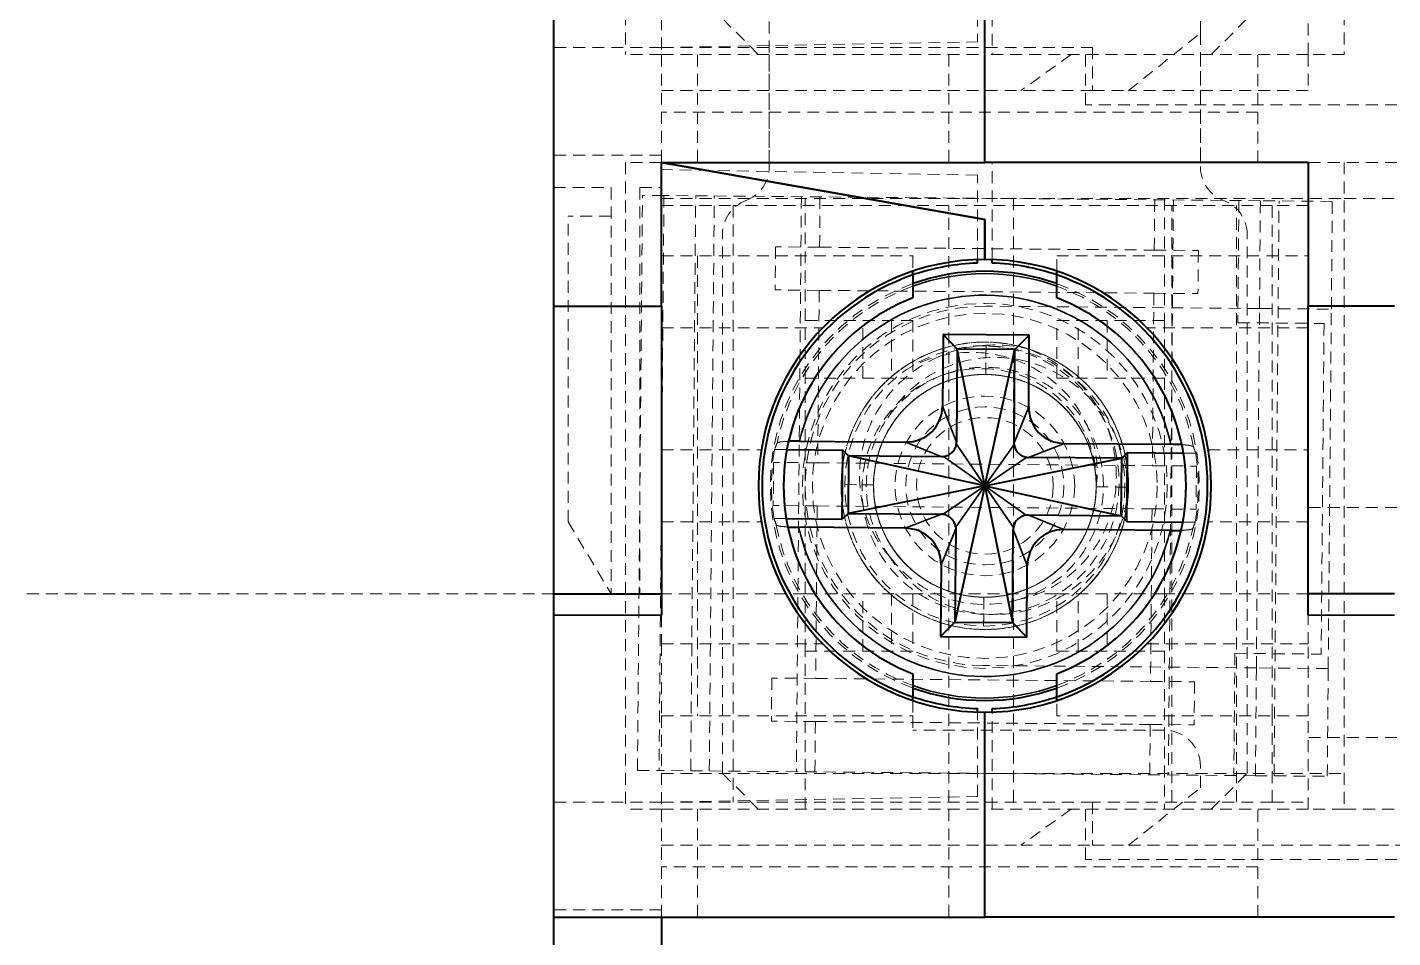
# Model space of a CAD drawing. Header units: inches. Extents: x 6934 to 18973, y 4254 to 7629.
# Drawn here: x 17069.75 to 17088.75, y 4833.67 to 4846.33 of the extents above; entities that cross this region are included whole.
import ezdxf

# ---------------------------------------------------------------- set-up
doc = ezdxf.new("R2010")
doc.units = ezdxf.units.IN
doc.header["$MEASUREMENT"] = 0
doc.linetypes.add('입력 정류부 ASSY$0$DASHED', pattern=[0.2067, 0.1654, -0.0413])
for name, color, linetype, lineweight, true_color in [('입력 정류부 ASSY$0$가려진 것(ISO)', 2, '입력 정류부 ASSY$0$DASHED', 18, 0xffff00), ('입력 정류부 ASSY$0$가려진 좁은 것(ISO)', 2, '입력 정류부 ASSY$0$DASHED', 18, 0xffff00), ('입력 정류부 ASSY$0$가시적인 것(ISO)', 3, 'Continuous', 40, 0x00ff00), ('입력 정류부 ASSY$0$가시적인 좁은 것(ISO)', 3, 'Continuous', 35, 0x00ff00)]:
    doc.layers.add(name, color=color, linetype=linetype, lineweight=lineweight, true_color=true_color)

# ---------------------------------------------------------------- blocks, each defined once
blk = doc.blocks.new('입력 정류부 ASSY')
at = {"layer": '입력 정류부 ASSY$0$가려진 것(ISO)'}
for p, q in [((424.004, 594.74), (424.004, 585.94)), ((434.004, 594.74), (434.004, 585.94)), ((426.004, 584.377), (426.004, 589.24)), ((424.504, 587.24), (424.504, 585.94)), ((428.904, 587.292), (428.904, 586.117)), ((429.104, 587.292), (429.104, 585.94)), ((433.504, 585.94), (433.504, 587.24)), ((432.004, 586.24), (432.004, 586.54)), ((425.354, 586.44), (425.854, 585.94)), ((432.154, 585.94), (432.654, 586.44)), ((431.004, 585.44), (432.004, 586.24)), ((432.004, 586.24), (432.004, 584.377)), ((424.504, 586.04), (423.004, 586.04)), ((424.504, 586.04), (428.904, 586.117)), ((424.504, 586.04), (430.504, 586.04)), ((430.504, 586.04), (430.504, 585.44)), ((424.504, 585.94), (424.004, 585.94)), ((424.504, 585.94), (424.504, 584.44)), ((424.504, 585.94), (424.504, 584.44)), ((424.504, 585.94), (429.004, 585.94)), ((425.004, 585.94), (425.004, 584.44)), ((426.004, 585.94), (426.004, 584.44)), ((426.004, 585.94), (426.004, 584.44)), ((433.504, 585.94), (429.004, 585.94)), ((430.204, 585.94), (429.504, 585.44)), ((430.404, 585.94), (430.404, 585.24)), ((432.004, 585.94), (432.004, 584.44)), ((432.804, 584.44), (432.804, 585.94)), ((433.504, 585.94), (433.504, 585.44)), ((434.004, 585.94), (433.504, 585.94)), ((424.504, 585.44), (429.504, 585.44)), ((430.504, 585.44), (429.504, 585.44)), ((430.504, 585.44), (431.004, 585.44)), ((433.504, 585.44), (431.004, 585.44)), ((435.004, 585.24), (430.404, 585.24)), ((432.804, 585.14), (424.504, 585.14)), ((424.504, 584.54), (423.004, 584.54)), ((424.004, 584.44), (424.004, 575.44)), ((424.504, 584.44), (424.004, 584.44)), ((428.904, 584.263), (424.504, 584.34)), ((428.904, 583.089), (428.904, 584.263)), ((429.104, 583.089), (429.104, 584.44)), ((435.004, 584.44), (433.504, 584.44)), ((434.004, 584.44), (434.004, 575.44)), ((423.004, 584.09), (423.804, 584.09)), ((423.804, 584.09), (423.804, 578.44)), ((424.204, 584.09), (424.204, 578.44)), ((424.204, 584.09), (424.504, 584.09)), ((424.17, 575.982), (424.239, 583.982)), ((424.539, 583.979), (424.239, 583.982)), ((424.539, 583.979), (424.47, 575.98)), ((432.839, 583.907), (424.539, 583.979)), ((426.504, 582.24), (426.504, 583.94)), ((429.404, 583.94), (429.404, 575.44)), ((431.504, 583.94), (431.504, 582.24)), ((432.539, 583.91), (432.524, 582.21)), ((433.839, 583.898), (432.839, 583.907)), ((433.826, 582.398), (433.839, 583.898)), ((434.004, 583.94), (435.004, 583.94)), ((423.204, 579.44), (423.204, 583.69)), ((423.804, 583.69), (423.204, 583.69)), ((424.504, 583.84), (425.504, 583.84)), ((433.004, 583.84), (425.504, 583.84)), ((428.504, 575.54), (428.504, 583.84)), ((431.604, 575.54), (431.604, 583.84)), ((432.504, 575.54), (432.504, 583.84)), ((433.504, 583.84), (433.004, 583.84)), ((425.354, 575.94), (425.354, 583.44)), ((432.654, 575.94), (432.654, 583.44)), ((424.504, 583.14), (428.004, 583.14)), ((426.091, 583.266), (426.086, 582.666)), ((426.704, 583.26), (426.091, 583.266)), ((426.704, 583.26), (431.362, 583.22)), ((428.004, 583.14), (428.004, 582.927)), ((430.004, 583.14), (433.504, 583.14)), ((430.004, 582.927), (430.004, 583.14)), ((431.362, 583.22), (431.975, 583.214)), ((431.975, 583.214), (431.97, 582.614)), ((426.699, 582.66), (426.086, 582.666)), ((426.699, 582.66), (431.357, 582.62)), ((431.357, 582.62), (431.97, 582.614)), ((432.826, 582.407), (429.026, 582.44)), ((432.782, 577.407), (432.826, 582.407)), ((432.826, 582.407), (433.826, 582.398)), ((433.782, 577.398), (433.826, 582.398)), ((426.504, 581.44), (426.504, 582.24)), ((428.004, 582.24), (426.504, 582.24)), ((427.304, 581.44), (427.304, 582.24)), ((428.004, 582.24), (428.004, 581.44)), ((430.004, 581.44), (430.004, 582.24)), ((431.504, 582.24), (430.004, 582.24)), ((430.704, 582.24), (430.704, 581.44)), ((431.504, 582.24), (431.504, 581.44)), ((432.524, 582.21), (433.724, 582.199)), ((433.724, 582.199), (433.684, 577.599)), ((424.504, 582.14), (426.75, 582.14)), ((433.504, 582.14), (431.259, 582.14)), ((426.504, 578.44), (426.504, 581.44)), ((426.504, 581.44), (428.004, 581.44)), ((430.004, 581.44), (431.504, 581.44)), ((431.504, 581.44), (431.504, 578.44)), ((424.504, 580.44), (425.894, 580.44)), ((426.065, 580.266), (426.06, 579.666)), ((426.678, 580.261), (426.065, 580.266)), ((426.079, 580.446), (426.25, 580.444)), ((431.767, 580.396), (431.938, 580.395)), ((432.114, 580.44), (433.504, 580.44)), ((426.678, 580.261), (431.336, 580.22)), ((431.336, 580.22), (431.949, 580.215)), ((431.949, 580.215), (431.944, 579.615)), ((426.672, 579.661), (426.06, 579.666)), ((426.672, 579.661), (431.331, 579.62)), ((431.331, 579.62), (431.944, 579.615)), ((435.004, 579.64), (433.504, 579.64)), ((423.204, 579.44), (423.804, 578.44)), ((424.504, 579.44), (425.894, 579.44)), ((426.071, 579.486), (426.242, 579.484)), ((431.759, 579.436), (431.93, 579.435)), ((433.504, 579.44), (432.114, 579.44)), ((423.004, 578.44), (110.204, 578.44)), ((426.504, 578.44), (424.504, 578.44)), ((426.504, 577.64), (426.504, 578.44)), ((428.004, 578.44), (426.504, 578.44)), ((427.304, 577.64), (427.304, 578.44)), ((430.004, 578.44), (428.004, 578.44)), ((428.004, 578.44), (428.004, 577.64)), ((430.004, 577.64), (430.004, 578.44)), ((431.504, 578.44), (430.004, 578.44)), ((430.704, 578.44), (430.704, 577.64)), ((433.504, 578.44), (431.504, 578.44)), ((431.504, 578.44), (431.504, 577.64)), ((424.504, 578.14), (424.504, 577.74)), ((433.504, 577.74), (433.504, 578.14)), ((424.504, 577.74), (424.504, 576.74)), ((424.504, 577.74), (426.75, 577.74)), ((426.504, 575.44), (426.504, 577.64)), ((426.504, 577.64), (428.004, 577.64)), ((430.004, 577.64), (431.504, 577.64)), ((431.259, 577.74), (433.504, 577.74)), ((431.504, 577.64), (431.504, 575.44)), ((432.484, 577.61), (432.469, 575.91)), ((432.484, 577.61), (433.684, 577.599)), ((433.504, 576.74), (433.504, 577.74)), ((432.782, 577.407), (428.982, 577.44)), ((426.039, 577.266), (426.034, 576.666)), ((426.651, 577.261), (426.039, 577.266)), ((426.651, 577.261), (431.31, 577.22)), ((433.782, 577.398), (432.782, 577.407)), ((433.769, 575.899), (433.782, 577.398)), ((431.31, 577.22), (431.923, 577.215)), ((431.923, 577.215), (431.917, 576.615)), ((428.004, 576.953), (428.004, 576.74)), ((430.004, 576.74), (430.004, 576.953)), ((424.504, 576.74), (424.504, 575.44)), ((424.504, 576.74), (428.004, 576.74)), ((426.646, 576.661), (426.034, 576.666)), ((426.646, 576.661), (431.305, 576.62)), ((428.004, 576.74), (428.004, 576.54)), ((428.904, 575.617), (428.904, 576.792)), ((429.104, 575.44), (429.104, 576.792)), ((433.504, 576.74), (430.004, 576.74)), ((433.504, 575.44), (433.504, 576.74)), ((431.504, 576.54), (428.004, 576.54)), ((431.305, 576.62), (431.917, 576.615)), ((435.004, 576.44), (433.504, 576.44)), ((424.17, 575.982), (424.47, 575.98)), ((432.769, 575.907), (424.47, 575.98)), ((425.354, 575.94), (425.854, 575.44)), ((432.004, 575.74), (432.004, 576.04)), ((432.154, 575.44), (432.654, 575.94)), ((432.769, 575.907), (433.769, 575.899)), ((431.004, 574.94), (432.004, 575.74)), ((424.504, 575.54), (423.004, 575.54)), ((424.504, 575.54), (428.904, 575.617)), ((424.504, 575.54), (430.504, 575.54)), ((433.004, 575.54), (430.504, 575.54)), ((430.504, 575.54), (430.504, 574.94)), ((433.004, 575.54), (433.504, 575.54)), ((424.504, 575.44), (424.004, 575.44)), ((424.504, 573.94), (424.504, 575.44)), ((424.504, 575.44), (424.504, 573.94)), ((424.504, 575.44), (429.004, 575.44)), ((425.004, 575.44), (425.004, 573.94)), ((433.504, 575.44), (429.004, 575.44)), ((430.204, 575.44), (429.504, 574.94)), ((430.404, 575.44), (430.404, 574.74)), ((432.804, 573.94), (432.804, 575.44)), ((434.004, 575.44), (433.504, 575.44)), ((434.004, 575.44), (435.004, 575.44)), ((424.504, 574.94), (429.504, 574.94)), ((430.504, 574.94), (431.004, 574.94)), ((432.804, 574.64), (424.504, 574.64)), ((435.004, 574.74), (430.404, 574.74)), ((424.504, 574.04), (423.004, 574.04))]:
    blk.add_line(p, q, dxfattribs=at)
for radius in [2.539, 2.4, 1.95, 1.25, 1.1, 0.95]:
    blk.add_circle((429.004, 579.94), radius, dxfattribs=at)
for centre, radius, start, end in [((425.504, 584.377), 0.5, 290.4873, 0), ((432.504, 584.377), 0.5, 180, 249.5127), ((425.854, 583.44), 0.5, 110.4873, 180), ((432.154, 583.44), 0.5, 0, 69.5127), ((429.004, 579.94), 2.986, 109.5668, 250.4332), ((429.004, 579.94), 2.986, 289.5668, 70.4332), ((429.004, 579.94), 2.5, 89.5, 269.5), ((429.004, 579.94), 1.55, 359.5859, 359.5), ((429.004, 579.94), 2.969, 170.1948, 188.8052), ((429.004, 579.94), 2.969, 350.1948, 8.8052), ((429.004, 579.94), 1.65, 216.986, 286.0238), ((431.504, 576.04), 0.5, 0, 90)]:
    blk.add_arc(centre, radius, start, end, dxfattribs=at)
for centre, major_axis, start_param, end_param in [((694.544, 577.22), (-268.627, 2.321), 6.245907, 6.249295), ((163.458, 581.855), (268.626, -2.367), 0.03389, 0.037279), ((694.551, 578.025), (-268.626, 2.367), 0.03389, 0.037279), ((163.465, 582.66), (268.627, -2.321), 6.245907, 6.249295)]:
    blk.add_ellipse(centre, major_axis=major_axis, ratio=0.099501, start_param=start_param, end_param=end_param, dxfattribs=at)
for points, knots in [([(431.003, 579.922), (431.005, 580.12), (430.977, 580.318), (430.866, 580.696), (430.783, 580.877), (430.601, 581.151), (430.518, 581.253), (430.257, 581.515), (430.045, 581.669), (429.647, 581.84), (429.498, 581.884), (429.22, 581.932), (429.093, 581.942), (428.706, 581.933), (428.447, 581.877), (428.066, 581.713), (427.931, 581.635), (427.702, 581.464), (427.606, 581.375), (427.348, 581.087), (427.214, 580.865), (427.061, 580.447), (426.994, 580.192), (427.016, 579.619), (427.073, 579.358), (427.249, 578.972), (427.325, 578.844), (427.493, 578.624), (427.58, 578.531), (427.872, 578.272), (428.103, 578.138), (428.468, 578.01), (428.59, 577.98), (429.017, 577.917), (429.273, 577.951), (429.71, 578.051), (429.94, 578.159), (430.399, 578.471), (430.565, 578.676), (430.801, 579.034), (430.908, 579.272), (430.989, 579.668), (431.003, 579.795), (431.005, 580.049), (430.994, 580.176), (430.923, 580.557), (430.825, 580.804), (430.547, 581.238), (430.371, 581.422), (430.058, 581.644), (429.946, 581.708), (429.639, 581.847), (429.437, 581.903), (428.971, 581.957), (428.711, 581.936), (428.23, 581.798), (427.992, 581.686), (427.67, 581.435), (427.577, 581.346), (427.403, 581.146), (427.325, 581.035), (427.133, 580.688), (427.051, 580.436), (426.988, 579.924), (427.006, 579.67), (427.107, 579.298), (427.152, 579.178), (427.302, 578.871), (427.425, 578.696), (427.664, 578.451), (427.764, 578.365), (428.077, 578.152), (428.307, 578.051), (428.818, 577.931), (429.084, 577.927), (429.46, 577.989), (429.59, 578.024), (429.957, 578.164), (430.18, 578.304), (430.56, 578.657), (430.711, 578.867), (430.877, 579.233), (430.922, 579.368), (430.983, 579.643), (430.999, 579.783), (431.001, 579.923)], [0.000007, 0.000007, 0.000007, 0.000007, 0.059582, 0.059582, 0.118821, 0.118821, 0.158155, 0.158155, 0.229336, 0.229336, 0.268735, 0.268735, 0.301028, 0.301028, 0.366976, 0.366976, 0.406311, 0.406311, 0.439283, 0.439283, 0.504207, 0.504207, 0.552518, 0.552518, 0.589706, 0.589706, 0.609756, 0.609756, 0.626991, 0.626991, 0.662667, 0.662667, 0.679781, 0.679781, 0.721417, 0.721417, 0.783482, 0.783482, 0.869921, 0.869921, 0.97609, 0.97609, 1.024938, 1.024938, 1.073527, 1.073527, 1.173463, 1.173463, 1.271705, 1.271705, 1.321067, 1.321067, 1.401021, 1.401021, 1.502193, 1.502193, 1.59454, 1.59454, 1.637187, 1.637187, 1.682247, 1.682247, 1.768915, 1.768915, 1.854267, 1.854267, 1.897098, 1.897098, 1.967955, 1.967955, 2.011749, 2.011749, 2.094026, 2.094026, 2.186933, 2.186933, 2.23734, 2.23734, 2.334908, 2.334908, 2.433523, 2.433523, 2.487015, 2.487015, 2.540015, 2.540015, 2.540015, 2.540015]), ([(431.003, 579.923), (431.004, 580.074), (430.988, 580.226), (430.924, 580.514), (430.877, 580.652), (430.763, 580.901), (430.697, 581.013), (430.544, 581.223), (430.458, 581.319), (430.164, 581.589), (429.929, 581.731), (429.553, 581.867), (429.426, 581.899), (429.002, 581.963), (428.756, 581.932), (428.33, 581.839), (428.087, 581.734), (427.754, 581.507), (427.643, 581.413), (427.354, 581.104), (427.219, 580.872), (427.091, 580.529), (427.06, 580.415), (427.007, 580.125), (426.997, 579.945), (427.037, 579.473), (427.124, 579.229), (427.322, 578.842), (427.453, 578.663), (427.708, 578.413), (427.816, 578.326), (428.088, 578.153), (428.256, 578.077), (428.685, 577.95), (428.952, 577.926), (429.376, 577.969), (429.537, 578.006), (429.95, 578.156), (430.154, 578.293), (430.45, 578.548), (430.574, 578.691), (430.768, 578.987), (430.843, 579.137), (430.995, 579.578), (431.011, 579.84), (430.99, 580.204), (430.964, 580.357), (430.886, 580.626), (430.839, 580.744), (430.738, 580.942), (430.688, 581.024), (430.577, 581.179), (430.516, 581.253), (430.361, 581.414), (430.264, 581.497), (429.943, 581.723), (429.696, 581.834), (429.344, 581.913), (429.249, 581.927), (429.032, 581.944), (428.91, 581.941), (428.663, 581.914), (428.538, 581.888), (428.262, 581.802), (428.113, 581.735), (427.792, 581.544), (427.588, 581.384), (427.25, 580.935), (427.133, 580.689), (427.027, 580.273), (427.007, 580.111), (427.004, 579.797), (427.02, 579.644), (427.088, 579.349), (427.138, 579.208), (427.319, 578.837), (427.48, 578.622), (427.771, 578.362), (427.873, 578.287), (428.094, 578.154), (428.214, 578.099), (428.458, 578.013), (428.581, 577.983), (428.863, 577.941), (429.022, 577.936), (429.392, 577.968), (429.647, 578.023), (430.079, 578.244), (430.234, 578.354), (430.574, 578.674), (430.725, 578.894), (430.936, 579.359), (430.994, 579.612), (431.009, 580.133), (430.966, 580.396), (430.793, 580.865), (430.662, 581.096), (430.356, 581.422), (430.233, 581.524), (429.956, 581.706), (429.8, 581.781), (429.637, 581.836)], [-3.390178, -3.390178, -3.390178, -3.390178, -3.371636, -3.371636, -3.353997, -3.353997, -3.338157, -3.338157, -3.322382, -3.322382, -3.289638, -3.289638, -3.273696, -3.273696, -3.237281, -3.237281, -3.184004, -3.184004, -3.154198, -3.154198, -3.097138, -3.097138, -3.070006, -3.070006, -3.029066, -3.029066, -2.960825, -2.960825, -2.892156, -2.892156, -2.848915, -2.848915, -2.790998, -2.790998, -2.707711, -2.707711, -2.655539, -2.655539, -2.56855, -2.56855, -2.487686, -2.487686, -2.416001, -2.416001, -2.286286, -2.286286, -2.191721, -2.191721, -2.113793, -2.113793, -2.054865, -2.054865, -1.996119, -1.996119, -1.91739, -1.91739, -1.753633, -1.753633, -1.694344, -1.694344, -1.618881, -1.618881, -1.539938, -1.539938, -1.439192, -1.439192, -1.307156, -1.307156, -1.188354, -1.188354, -1.11572, -1.11572, -1.047455, -1.047455, -0.980954, -0.980954, -0.86399, -0.86399, -0.807694, -0.807694, -0.748738, -0.748738, -0.691828, -0.691828, -0.621275, -0.621275, -0.525499, -0.525499, -0.46514, -0.46514, -0.375145, -0.375145, -0.280571, -0.280571, -0.186369, -0.186369, -0.099543, -0.099543, -0.051517, -0.051517, 0, 0, 0, 0]), ([(427.684, 578.95), (427.602, 579.042), (427.498, 579.178), (427.341, 579.526), (427.294, 579.695), (427.237, 580.157), (427.281, 580.393), (427.368, 580.704), (427.453, 580.935), (427.789, 581.366), (427.975, 581.527), (428.419, 581.782), (428.658, 581.852), (429.131, 581.917), (429.388, 581.902), (429.638, 581.837)], [0.0003867, 0.0003867, 0.0003867, 0.0003867, 0.036933, 0.036933, 0.0670381, 0.0670381, 0.1181535, 0.1181535, 0.1677528, 0.1677528, 0.2070199, 0.2070199, 0.2508461, 0.2508461, 0.3025255, 0.3025255, 0.3025255, 0.3025255]), ([(430.554, 579.929), (430.56, 580.063), (430.548, 580.196), (430.49, 580.458), (430.444, 580.585), (430.288, 580.888), (430.159, 581.051), (429.922, 581.253), (429.837, 581.313), (429.561, 581.468), (429.358, 581.534), (428.937, 581.584), (428.724, 581.568), (428.314, 581.456), (428.121, 581.359), (427.778, 581.096), (427.633, 580.93), (427.412, 580.549), (427.339, 580.337), (427.28, 579.895), (427.294, 579.671), (427.379, 579.347), (427.418, 579.241), (427.561, 578.947), (427.695, 578.759), (427.963, 578.521), (428.056, 578.454), (428.255, 578.337), (428.36, 578.288), (428.686, 578.175), (428.915, 578.142), (429.26, 578.159), (429.375, 578.176), (429.602, 578.233), (429.712, 578.272), (430.034, 578.423), (430.228, 578.565), (430.553, 578.921), (430.679, 579.131), (430.843, 579.583), (430.88, 579.823), (430.862, 580.305), (430.805, 580.543), (430.654, 580.877), (430.592, 580.985), (430.377, 581.286), (430.196, 581.456), (429.845, 581.679), (429.69, 581.751), (429.362, 581.852), (429.192, 581.88), (429.021, 581.886)], [-1.467475, -1.467475, -1.467475, -1.467475, -1.421358, -1.421358, -1.374964, -1.374964, -1.303542, -1.303542, -1.267757, -1.267757, -1.194711, -1.194711, -1.122411, -1.122411, -1.049221, -1.049221, -0.974178, -0.974178, -0.897563, -0.897563, -0.821369, -0.821369, -0.782976, -0.782976, -0.709701, -0.709701, -0.675322, -0.675322, -0.64062, -0.64062, -0.571763, -0.571763, -0.536741, -0.536741, -0.501709, -0.501709, -0.430115, -0.430115, -0.35782, -0.35782, -0.286329, -0.286329, -0.213765, -0.213765, -0.176539, -0.176539, -0.102866, -0.102866, -0.051425, -0.051425, -0.000047, -0.000047, -0.000047, -0.000047]), ([(430.554, 579.927), (430.584, 580.154), (430.562, 580.393), (430.489, 580.617), (430.417, 580.842), (430.295, 581.053), (430.127, 581.234), (429.958, 581.415), (429.743, 581.565), (429.506, 581.663), (429.27, 581.76), (429.014, 581.805), (428.754, 581.796), (428.495, 581.787), (428.233, 581.723), (427.993, 581.608)], [0, 0, 0, 0, 0.2, 0.2, 0.2, 0.4, 0.4, 0.4, 0.6, 0.6, 0.6, 0.8, 0.8, 0.8, 1, 1, 1, 1]), ([(429.021, 581.886), (428.997, 581.887), (428.973, 581.887), (428.924, 581.887), (428.9, 581.887), (428.876, 581.886)], [-0.01457087, -0.01457087, -0.01457087, -0.01457087, -0.00729764, -0.00729764, -0.00001596, -0.00001596, -0.00001596, -0.00001596]), ([(429.637, 581.835), (429.841, 581.749), (430.032, 581.63), (430.339, 581.359), (430.485, 581.196), (430.722, 580.763), (430.797, 580.519), (430.847, 580.045), (430.831, 579.815), (430.707, 579.353), (430.597, 579.159), (430.355, 578.839), (430.198, 578.693), (429.839, 578.464), (429.653, 578.392), (429.46, 578.355)], [0.0000368, 0.0000368, 0.0000368, 0.0000368, 0.066496, 0.066496, 0.1229128, 0.1229128, 0.1807284, 0.1807284, 0.2333007, 0.2333007, 0.29152, 0.29152, 0.3555191, 0.3555191, 0.4215744, 0.4215744, 0.4215744, 0.4215744]), ([(431.003, 579.922), (430.987, 580.16), (430.93, 580.396), (430.758, 580.782), (430.64, 580.987), (430.264, 581.358), (430.054, 581.497), (429.604, 581.683), (429.38, 581.727), (428.925, 581.727), (428.699, 581.684), (428.314, 581.532), (428.149, 581.434), (427.866, 581.19), (427.747, 581.045), (427.655, 580.886)], [0.0000003, 0.0000003, 0.0000003, 0.0000003, 0.0716294, 0.0716294, 0.1268768, 0.1268768, 0.1753995, 0.1753995, 0.2224904, 0.2224904, 0.2683989, 0.2683989, 0.3069655, 0.3069655, 0.3443353, 0.3443353, 0.3443353, 0.3443353]), ([(429.46, 578.354), (429.643, 578.407), (429.815, 578.491), (430.142, 578.727), (430.288, 578.883), (430.458, 579.153), (430.506, 579.249), (430.583, 579.449), (430.611, 579.552), (430.666, 579.866), (430.662, 580.08), (430.595, 580.392), (430.562, 580.493), (430.444, 580.77), (430.336, 580.934), (430.128, 581.153), (430.048, 581.223), (429.875, 581.346), (429.783, 581.399), (429.493, 581.531), (429.283, 581.581), (428.963, 581.593), (428.856, 581.587), (428.542, 581.538), (428.341, 581.466), (428.067, 581.302), (427.98, 581.238), (427.821, 581.095), (427.749, 581.017), (427.559, 580.763), (427.465, 580.572), (427.383, 580.265), (427.366, 580.16), (427.345, 579.864), (427.365, 579.673), (427.445, 579.393), (427.481, 579.299), (427.57, 579.118), (427.623, 579.032), (427.684, 578.95)], [-0.8404494, -0.8404494, -0.8404494, -0.8404494, -0.783137, -0.783137, -0.7194337, -0.7194337, -0.687226, -0.687226, -0.6552146, -0.6552146, -0.5913606, -0.5913606, -0.5594308, -0.5594308, -0.5008563, -0.5008563, -0.4689192, -0.4689192, -0.4371665, -0.4371665, -0.3730272, -0.3730272, -0.3409886, -0.3409886, -0.2773983, -0.2773983, -0.2451589, -0.2451589, -0.21318, -0.21318, -0.1498121, -0.1498121, -0.1178841, -0.1178841, -0.0605763, -0.0605763, -0.0304348, -0.0304348, -0.0000152, -0.0000152, -0.0000152, -0.0000152]), ([(427.455, 579.954), (427.454, 579.831), (427.467, 579.709), (427.522, 579.47), (427.565, 579.354), (427.709, 579.069), (427.831, 578.909), (428.162, 578.616), (428.352, 578.525), (428.692, 578.411), (428.887, 578.381), (429.295, 578.405), (429.496, 578.458), (429.864, 578.635), (430.026, 578.757), (430.294, 579.06), (430.398, 579.235), (430.546, 579.649), (430.561, 579.858), (430.54, 580.222), (430.493, 580.415), (430.325, 580.777), (430.2, 580.945), (429.943, 581.181), (429.777, 581.308), (429.349, 581.464), (429.146, 581.496), (428.736, 581.481), (428.538, 581.432), (428.174, 581.263), (428.012, 581.147), (427.718, 580.836), (427.617, 580.651), (427.496, 580.33), (427.448, 580.133), (427.461, 579.697), (427.507, 579.495), (427.672, 579.122), (427.791, 578.955), (428.084, 578.679), (428.254, 578.57), (428.664, 578.408), (428.875, 578.388), (429.176, 578.395), (429.383, 578.416), (429.802, 578.596), (429.973, 578.715), (430.229, 578.977), (430.354, 579.141), (430.517, 579.553), (430.555, 579.753), (430.553, 580.19), (430.497, 580.389), (430.355, 580.724), (430.246, 580.888), (429.974, 581.165), (429.811, 581.277), (429.479, 581.425), (429.281, 581.484), (428.844, 581.494), (428.643, 581.46), (428.228, 581.304), (428.062, 581.182), (427.796, 580.93), (427.674, 580.761), (427.487, 580.346), (427.462, 580.139), (427.45, 579.838), (427.466, 579.627), (427.621, 579.214), (427.727, 579.042), (427.998, 578.744), (428.163, 578.623), (428.533, 578.451), (428.734, 578.401), (429.169, 578.381), (429.368, 578.425), (429.691, 578.54), (429.877, 578.638), (430.193, 578.927), (430.312, 579.087), (430.488, 579.448), (430.54, 579.645), (430.562, 580.054), (430.534, 580.258), (430.386, 580.689), (430.262, 580.857), (430.03, 581.119), (429.864, 581.246), (429.505, 581.42), (429.313, 581.471), (428.95, 581.498), (428.74, 581.487), (428.323, 581.346), (428.146, 581.245), (427.839, 580.983), (427.714, 580.822), (427.53, 580.458), (427.474, 580.258), (427.443, 579.85), (427.47, 579.654), (427.578, 579.313), (427.666, 579.121), (427.953, 578.785), (428.11, 578.66), (428.393, 578.511), (428.508, 578.467), (428.746, 578.407), (428.868, 578.392), (428.991, 578.391)], [-3.717517, -3.717517, -3.717517, -3.717517, -3.680772, -3.680772, -3.64382, -3.64382, -3.584071, -3.584071, -3.510274, -3.510274, -3.424602, -3.424602, -3.339469, -3.339469, -3.254383, -3.254383, -3.171464, -3.171464, -3.071407, -3.071407, -2.957276, -2.957276, -2.837439, -2.837439, -2.752811, -2.752811, -2.685791, -2.685791, -2.616296, -2.616296, -2.55021, -2.55021, -2.471873, -2.471873, -2.398677, -2.398677, -2.334837, -2.334837, -2.270062, -2.270062, -2.207556, -2.207556, -2.130577, -2.130577, -2.067952, -2.067952, -2.017179, -2.017179, -1.976716, -1.976716, -1.94348, -1.94348, -1.903983, -1.903983, -1.858795, -1.858795, -1.813606, -1.813606, -1.77411, -1.77411, -1.740874, -1.740874, -1.70041, -1.70041, -1.649637, -1.649637, -1.587013, -1.587013, -1.510033, -1.510033, -1.447528, -1.447528, -1.382752, -1.382752, -1.318913, -1.318913, -1.245717, -1.245717, -1.16738, -1.16738, -1.101293, -1.101293, -1.031799, -1.031799, -0.964779, -0.964779, -0.880151, -0.880151, -0.760313, -0.760313, -0.646183, -0.646183, -0.546126, -0.546126, -0.463207, -0.463207, -0.37812, -0.37812, -0.292988, -0.292988, -0.207315, -0.207315, -0.133518, -0.133518, -0.073769, -0.073769, -0.036817, -0.036817, -0.000073, -0.000073, -0.000073, -0.000073]), ([(429.018, 581.489), (428.895, 581.491), (428.773, 581.478), (428.534, 581.422), (428.418, 581.38), (428.133, 581.236), (427.973, 581.113), (427.68, 580.783), (427.589, 580.592), (427.475, 580.253), (427.445, 580.058), (427.469, 579.649), (427.522, 579.448), (427.699, 579.081), (427.821, 578.918), (428.124, 578.65), (428.299, 578.547), (428.713, 578.399), (428.922, 578.384), (429.286, 578.405), (429.479, 578.452), (429.841, 578.62), (430.009, 578.744), (430.246, 579.002), (430.372, 579.168), (430.528, 579.596), (430.56, 579.799), (430.545, 580.209), (430.496, 580.406), (430.327, 580.77), (430.211, 580.933), (429.9, 581.227), (429.715, 581.328), (429.394, 581.449), (429.197, 581.496), (428.761, 581.484), (428.56, 581.438), (428.186, 581.272), (428.019, 581.154), (427.743, 580.861), (427.634, 580.691), (427.472, 580.28), (427.452, 580.07), (427.459, 579.769), (427.48, 579.561), (427.66, 579.143), (427.779, 578.972), (428.041, 578.716), (428.205, 578.59), (428.617, 578.427), (428.817, 578.389), (429.254, 578.392), (429.453, 578.448), (429.788, 578.59), (429.952, 578.699), (430.229, 578.971), (430.341, 579.133), (430.489, 579.465), (430.548, 579.664), (430.558, 580.101), (430.524, 580.301), (430.368, 580.716), (430.246, 580.882), (429.994, 581.149), (429.825, 581.27), (429.41, 581.458), (429.203, 581.483), (428.902, 581.495), (428.691, 581.478), (428.278, 581.323), (428.106, 581.218), (427.808, 580.947), (427.687, 580.782), (427.515, 580.411), (427.465, 580.21), (427.445, 579.775), (427.489, 579.577), (427.604, 579.254), (427.703, 579.067), (427.991, 578.751), (428.151, 578.633), (428.512, 578.457), (428.709, 578.404), (429.119, 578.382), (429.322, 578.411), (429.753, 578.559), (429.921, 578.683), (430.183, 578.914), (430.31, 579.08), (430.484, 579.44), (430.535, 579.632), (430.562, 579.995), (430.551, 580.204), (430.41, 580.621), (430.309, 580.798), (430.047, 581.105), (429.886, 581.231), (429.522, 581.414), (429.322, 581.471), (428.914, 581.501), (428.718, 581.475), (428.377, 581.366), (428.185, 581.279), (427.849, 580.992), (427.724, 580.834), (427.575, 580.551), (427.531, 580.436), (427.471, 580.198), (427.456, 580.076), (427.455, 579.954)], [0.000047, 0.000047, 0.000047, 0.000047, 0.036804, 0.036804, 0.073743, 0.073743, 0.13349, 0.13349, 0.207286, 0.207286, 0.292956, 0.292956, 0.378087, 0.378087, 0.463171, 0.463171, 0.546088, 0.546088, 0.646143, 0.646143, 0.760271, 0.760271, 0.880105, 0.880105, 0.964732, 0.964732, 1.03175, 1.03175, 1.101243, 1.101243, 1.167328, 1.167328, 1.245663, 1.245663, 1.318857, 1.318857, 1.382695, 1.382695, 1.447469, 1.447469, 1.509973, 1.509973, 1.586951, 1.586951, 1.649574, 1.649574, 1.700346, 1.700346, 1.740808, 1.740808, 1.774044, 1.774044, 1.813539, 1.813539, 1.858727, 1.858727, 1.903914, 1.903914, 1.94341, 1.94341, 1.976645, 1.976645, 2.017108, 2.017108, 2.067879, 2.067879, 2.130502, 2.130502, 2.20748, 2.20748, 2.269984, 2.269984, 2.334758, 2.334758, 2.398596, 2.398596, 2.471791, 2.471791, 2.550126, 2.550126, 2.61621, 2.61621, 2.685703, 2.685703, 2.752722, 2.752722, 2.837348, 2.837348, 2.957183, 2.957183, 3.07131, 3.07131, 3.171365, 3.171365, 3.254282, 3.254282, 3.339367, 3.339367, 3.424497, 3.424497, 3.510168, 3.510168, 3.583963, 3.583963, 3.64371, 3.64371, 3.680662, 3.680662, 3.717405, 3.717405, 3.717405, 3.717405]), ([(428.991, 578.391), (429.113, 578.39), (429.236, 578.403), (429.475, 578.458), (429.59, 578.501), (429.876, 578.645), (430.036, 578.767), (430.328, 579.098), (430.419, 579.288), (430.534, 579.628), (430.564, 579.823), (430.54, 580.231), (430.487, 580.432), (430.31, 580.8), (430.188, 580.962), (429.885, 581.23), (429.71, 581.334), (429.295, 581.482), (429.086, 581.497), (428.722, 581.476), (428.53, 581.429), (428.167, 581.261), (427.999, 581.136), (427.763, 580.879), (427.636, 580.713), (427.481, 580.285), (427.449, 580.082), (427.463, 579.672), (427.512, 579.474), (427.682, 579.11), (427.798, 578.948), (428.109, 578.654), (428.294, 578.552), (428.615, 578.432), (428.812, 578.384), (429.247, 578.397), (429.449, 578.443), (429.823, 578.608), (429.99, 578.727), (430.266, 579.02), (430.374, 579.19), (430.536, 579.6), (430.557, 579.811), (430.55, 580.112), (430.529, 580.319), (430.349, 580.738), (430.23, 580.909), (429.968, 581.165), (429.804, 581.29), (429.392, 581.453), (429.192, 581.491), (428.755, 581.489), (428.555, 581.433), (428.221, 581.291), (428.056, 581.182), (427.78, 580.91), (427.668, 580.747), (427.52, 580.415), (427.46, 580.217), (427.45, 579.78), (427.485, 579.579), (427.64, 579.164), (427.763, 578.998), (428.014, 578.732), (428.183, 578.61), (428.599, 578.423), (428.806, 578.398), (429.107, 578.386), (429.317, 578.402), (429.731, 578.557), (429.903, 578.663), (430.201, 578.934), (430.322, 579.099), (430.494, 579.469), (430.543, 579.67), (430.563, 580.105), (430.519, 580.304), (430.404, 580.627), (430.306, 580.813), (430.018, 581.129), (429.857, 581.248), (429.496, 581.424), (429.3, 581.476), (428.89, 581.498), (428.687, 581.47), (428.256, 581.321), (428.087, 581.198), (427.826, 580.966), (427.699, 580.8), (427.524, 580.44), (427.474, 580.249), (427.447, 579.886), (427.458, 579.676), (427.599, 579.259), (427.699, 579.082), (427.962, 578.775), (428.122, 578.65), (428.486, 578.466), (428.687, 578.41), (429.094, 578.379), (429.29, 578.406), (429.631, 578.514), (429.824, 578.602), (430.159, 578.889), (430.284, 579.046), (430.433, 579.329), (430.478, 579.444), (430.537, 579.682), (430.553, 579.804), (430.554, 579.927)], [-3.71751, -3.71751, -3.71751, -3.71751, -3.680765, -3.680765, -3.643813, -3.643813, -3.584064, -3.584064, -3.510267, -3.510267, -3.424595, -3.424595, -3.339463, -3.339463, -3.254377, -3.254377, -3.171458, -3.171458, -3.071401, -3.071401, -2.95727, -2.95727, -2.837433, -2.837433, -2.752805, -2.752805, -2.685785, -2.685785, -2.616291, -2.616291, -2.550204, -2.550204, -2.471868, -2.471868, -2.398672, -2.398672, -2.334832, -2.334832, -2.270057, -2.270057, -2.207551, -2.207551, -2.130572, -2.130572, -2.067948, -2.067948, -2.017175, -2.017175, -1.976711, -1.976711, -1.943475, -1.943475, -1.903979, -1.903979, -1.85879, -1.85879, -1.813602, -1.813602, -1.774105, -1.774105, -1.740869, -1.740869, -1.700406, -1.700406, -1.649633, -1.649633, -1.587009, -1.587009, -1.510029, -1.510029, -1.447524, -1.447524, -1.382749, -1.382749, -1.318909, -1.318909, -1.245713, -1.245713, -1.167376, -1.167376, -1.10129, -1.10129, -1.031796, -1.031796, -0.964776, -0.964776, -0.880148, -0.880148, -0.760311, -0.760311, -0.64618, -0.64618, -0.546123, -0.546123, -0.463204, -0.463204, -0.378118, -0.378118, -0.292986, -0.292986, -0.207313, -0.207313, -0.133516, -0.133516, -0.073768, -0.073768, -0.036816, -0.036816, -0.000071, -0.000071, -0.000071, -0.000071]), ([(430.554, 579.927), (430.555, 580.036), (430.544, 580.145), (430.501, 580.358), (430.468, 580.462), (430.344, 580.745), (430.228, 580.912), (429.903, 581.228), (429.714, 581.326), (429.387, 581.456), (429.185, 581.493), (428.837, 581.488), (428.628, 581.465), (428.212, 581.287), (428.045, 581.173), (427.749, 580.876), (427.641, 580.7), (427.475, 580.297), (427.454, 580.088), (427.455, 579.792), (427.474, 579.582), (427.65, 579.162), (427.761, 578.994), (428.037, 578.713), (428.202, 578.6), (428.619, 578.417), (428.829, 578.394), (429.125, 578.388), (429.335, 578.405), (429.74, 578.564), (429.918, 578.669), (430.22, 578.959), (430.337, 579.124), (430.523, 579.537), (430.548, 579.746), (430.56, 580.094), (430.527, 580.296), (430.402, 580.625), (430.308, 580.817), (429.997, 581.147), (429.832, 581.266), (429.551, 581.395), (429.448, 581.429), (429.235, 581.477), (429.127, 581.489), (429.018, 581.49)], [-1.467544, -1.467544, -1.467544, -1.467544, -1.434845, -1.434845, -1.402183, -1.402183, -1.342612, -1.342612, -1.266807, -1.266807, -1.160829, -1.160829, -1.086491, -1.086491, -1.028607, -1.028607, -0.964311, -0.964311, -0.876608, -0.876608, -0.795575, -0.795575, -0.733796, -0.733796, -0.672017, -0.672017, -0.590984, -0.590984, -0.50328, -0.50328, -0.438984, -0.438984, -0.381101, -0.381101, -0.306762, -0.306762, -0.200784, -0.200784, -0.124979, -0.124979, -0.065409, -0.065409, -0.032727, -0.032727, -0.000047, -0.000047, -0.000047, -0.000047]), ([(426.274, 580.56), (426.249, 580.559), (426.225, 580.558), (426.178, 580.553), (426.152, 580.55), (426.123, 580.544), (426.114, 580.54), (426.112, 580.536)], [-0.03039823, -0.03039823, -0.03039823, -0.03039823, -0.02243125, -0.02243125, -0.01111462, -0.01111462, -0.00052219, -0.00052219, -0.00052219, -0.00052219]), ([(431.906, 580.485), (431.905, 580.489), (431.895, 580.493), (431.866, 580.5), (431.841, 580.504), (431.794, 580.509), (431.77, 580.511), (431.745, 580.512)], [-0.17980618, -0.17980618, -0.17980618, -0.17980618, -0.16921375, -0.16921375, -0.15789712, -0.15789712, -0.14993013, -0.14993013, -0.14993013, -0.14993013]), ([(427.662, 578.981), (427.719, 578.888), (427.784, 578.8), (427.942, 578.625), (428.037, 578.54), (428.275, 578.371), (428.472, 578.258), (428.942, 578.149), (429.177, 578.133), (429.662, 578.211), (429.889, 578.296), (430.356, 578.58), (430.526, 578.773), (430.736, 579.055), (430.822, 579.214), (430.95, 579.557), (430.989, 579.739), (431.004, 579.922)], [0.0045848, 0.0045848, 0.0045848, 0.0045848, 0.0372467, 0.0372467, 0.0751879, 0.0751879, 0.1248691, 0.1248691, 0.1621487, 0.1621487, 0.1969453, 0.1969453, 0.2422713, 0.2422713, 0.2904655, 0.2904655, 0.3390433, 0.3390433, 0.3390433, 0.3390433]), ([(430.554, 579.927), (430.62, 579.926), (430.687, 579.926), (430.821, 579.924), (430.887, 579.924), (430.954, 579.923)], [-0.04630337, -0.04630337, -0.04630337, -0.04630337, -0.0231476, -0.0231476, -0.00002676, -0.00002676, -0.00002676, -0.00002676]), ([(426.102, 579.395), (426.104, 579.391), (426.113, 579.387), (426.142, 579.38), (426.168, 579.376), (426.214, 579.372), (426.239, 579.37), (426.264, 579.368)], [-0.17980618, -0.17980618, -0.17980618, -0.17980618, -0.16921375, -0.16921375, -0.15789712, -0.15789712, -0.14993013, -0.14993013, -0.14993013, -0.14993013]), ([(431.735, 579.32), (431.76, 579.321), (431.784, 579.323), (431.83, 579.327), (431.856, 579.331), (431.885, 579.337), (431.895, 579.341), (431.896, 579.344)], [-0.03039823, -0.03039823, -0.03039823, -0.03039823, -0.02243125, -0.02243125, -0.01111462, -0.01111462, -0.00052219, -0.00052219, -0.00052219, -0.00052219])]:
    blk.add_open_spline(points, degree=3, knots=knots, dxfattribs=at)
for points in [[(427.686, 578.948), (427.686, 578.949), (427.685, 578.95), (427.684, 578.95)], [(427.686, 578.948), (427.686, 578.948), (427.686, 578.948), (427.686, 578.948)], [(429.46, 578.354), (429.46, 578.354), (429.46, 578.354), (429.46, 578.354)]]:
    blk.add_open_spline(points, degree=3, dxfattribs=at)
at = {"layer": '입력 정류부 ASSY$0$가려진 좁은 것(ISO)'}
for p, q in [((428.504, 585.94), (428.504, 584.44)), ((424.504, 583.94), (434.004, 583.94)), ((424.911, 575.976), (424.981, 583.976)), ((425.17, 575.974), (425.239, 583.973)), ((426.451, 583.963), (426.381, 575.963)), ((426.71, 583.96), (426.704, 583.26)), ((431.368, 583.92), (431.362, 583.22)), ((431.627, 583.918), (431.557, 575.918)), ((432.826, 582.407), (432.839, 583.907)), ((433.028, 575.905), (433.098, 583.905)), ((425.504, 583.84), (425.504, 575.54)), ((433.004, 583.14), (433.004, 583.84)), ((425.004, 583.14), (425.004, 576.74)), ((433.004, 576.74), (433.004, 583.14)), ((426.699, 582.66), (426.678, 580.261)), ((431.357, 582.62), (431.336, 580.22)), ((427.704, 582.24), (427.704, 581.44)), ((430.304, 581.44), (430.304, 582.24)), ((429.018, 581.49), (429.021, 581.89)), ((429.021, 581.886), (429.018, 581.49)), ((427.054, 579.957), (427.454, 579.954)), ((427.454, 579.954), (427.054, 579.957)), ((430.954, 579.923), (431.003, 579.923)), ((431.003, 579.923), (430.954, 579.923)), ((426.672, 579.661), (426.651, 577.261)), ((431.331, 579.62), (431.31, 577.22)), ((427.704, 578.44), (427.704, 577.64)), ((428.991, 578.39), (428.987, 577.99)), ((428.987, 577.99), (428.991, 578.39)), ((430.304, 577.64), (430.304, 578.44)), ((432.769, 575.907), (432.782, 577.407)), ((426.646, 576.661), (426.64, 575.961)), ((433.004, 575.54), (433.004, 576.74)), ((431.305, 576.62), (431.299, 575.92)), ((424.504, 575.94), (434.004, 575.94)), ((428.504, 575.44), (428.504, 573.94)), ((429.504, 574.94), (430.504, 574.94)), ((431.004, 574.94), (435.004, 574.94))]:
    blk.add_line(p, q, dxfattribs=at)
for start, end in [(109.7955, 168.3595), (10.6405, 70.2045), (190.6405, 250.2045), (289.7955, 348.3595)]:
    blk.add_arc((429.004, 579.94), 2.953, start, end, dxfattribs=at)
at = {"layer": '입력 정류부 ASSY$0$가시적인 것(ISO)'}
for p, q in [((423.004, 582.44), (423.004, 628.44)), ((429.004, 584.44), (429.004, 587.29)), ((429.004, 584.44), (429.004, 587.29)), ((424.504, 584.44), (429.004, 583.647)), ((424.504, 582.44), (424.504, 584.44)), ((429.004, 583.647), (424.504, 584.44)), ((424.504, 584.44), (429.004, 584.44)), ((433.504, 584.44), (429.004, 584.44)), ((433.504, 584.44), (433.504, 582.44)), ((429.004, 583.647), (429.004, 583.09)), ((429.004, 583.09), (429.004, 583.647)), ((428.004, 582.875), (428.004, 582.927)), ((428.904, 583.039), (428.904, 583.089)), ((429.104, 583.039), (429.104, 583.089)), ((430.004, 582.875), (430.004, 582.927)), ((423.004, 578.44), (423.004, 582.44)), ((423.004, 582.44), (424.504, 582.44)), ((424.504, 582.44), (424.504, 578.44)), ((434.704, 582.44), (433.504, 582.44)), ((433.504, 578.44), (433.504, 582.44)), ((428.423, 582.045), (428.414, 581.05)), ((429.623, 582.035), (428.423, 582.045)), ((428.621, 581.844), (428.423, 582.045)), ((429.421, 581.837), (429.623, 582.035)), ((429.614, 581.04), (429.623, 582.035)), ((428.621, 581.844), (428.61, 580.546)), ((429.421, 581.837), (428.621, 581.844)), ((429.004, 579.94), (428.621, 581.844)), ((429.004, 579.94), (429.421, 581.837)), ((429.41, 580.539), (429.421, 581.837)), ((426.426, 580.563), (427.905, 580.55)), ((430.114, 580.531), (431.594, 580.518)), ((426.25, 580.444), (427.029, 580.438)), ((427.02, 579.478), (427.029, 580.438)), ((427.108, 580.357), (427.029, 580.438)), ((427.108, 580.357), (427.101, 579.557)), ((428.406, 580.345), (427.108, 580.357)), ((429.004, 579.94), (427.108, 580.357)), ((429.004, 579.94), (430.908, 580.324)), ((430.908, 580.324), (429.61, 580.335)), ((430.901, 579.524), (430.908, 580.324)), ((430.908, 580.324), (430.988, 580.403)), ((430.98, 579.443), (430.988, 580.403)), ((430.988, 580.403), (431.767, 580.396)), ((429.004, 579.94), (427.101, 579.557)), ((429.004, 579.94), (428.588, 578.044)), ((429.004, 579.94), (430.901, 579.524)), ((429.004, 579.94), (429.388, 578.037)), ((427.101, 579.557), (427.02, 579.478)), ((427.101, 579.557), (428.399, 579.546)), ((429.603, 579.535), (430.901, 579.524)), ((430.901, 579.524), (430.98, 579.443)), ((426.242, 579.484), (427.02, 579.478)), ((427.894, 579.35), (426.415, 579.363)), ((428.599, 579.342), (428.588, 578.044)), ((429.388, 578.037), (429.399, 579.335)), ((431.583, 579.318), (430.104, 579.331)), ((430.98, 579.443), (431.759, 579.436)), ((428.395, 578.841), (428.386, 577.846)), ((429.586, 577.835), (429.595, 578.83)), ((423.004, 578.14), (423.004, 578.44)), ((423.004, 578.44), (424.504, 578.44)), ((424.504, 578.44), (424.504, 578.14)), ((433.504, 578.14), (433.504, 578.44)), ((434.704, 578.44), (433.504, 578.44)), ((423.004, 573.94), (423.004, 578.14)), ((428.588, 578.044), (428.386, 577.846)), ((428.588, 578.044), (429.388, 578.037)), ((429.388, 578.037), (429.586, 577.835)), ((428.386, 577.846), (429.586, 577.835)), ((428.004, 576.953), (428.004, 577.006)), ((430.004, 576.953), (430.004, 577.006)), ((428.904, 576.792), (428.904, 576.842)), ((429.004, 573.94), (429.004, 576.79)), ((429.004, 573.94), (429.004, 576.79)), ((429.104, 576.792), (429.104, 576.842)), ((423.004, 569.94), (423.004, 573.94)), ((423.004, 573.94), (424.504, 573.94)), ((424.504, 573.94), (424.504, 569.94)), ((424.504, 573.94), (429.004, 573.94)), ((434.704, 573.94), (429.004, 573.94))]:
    blk.add_line(p, q, dxfattribs=at)
for radius, start, end in [(3.15, 90, 270), (3.1, 91.8486, 108.8191), (2.986, 70.4332, 109.5668), (3.15, 270, 90), (3.1, 71.1809, 88.1514), (3.1, 108.8191, 251.1809), (3.1, 288.8191, 71.1809), (2.8, 110.9248, 249.0752), (2.8, 290.9248, 69.0752), (2.986, 250.4332, 289.5668), (3.1, 251.1809, 268.1514), (3.1, 271.8486, 288.8191)]:
    blk.add_arc((429.004, 579.94), radius, start, end, dxfattribs=at)
for centre, major_axis in [((427.876, 581.089), (-0.389, 0.396)), ((430.153, 581.069), (0.396, 0.389)), ((427.856, 578.812), (-0.396, -0.389)), ((430.133, 578.792), (0.389, -0.396))]:
    blk.add_ellipse(centre, major_axis=major_axis, ratio=0.939231, start_param=2.387521, end_param=3.895664, dxfattribs=at)
for points in [[(428.004, 582.875), (428.004, 582.839), (428.004, 582.767), (428.004, 582.661), (428.004, 582.591), (428.004, 582.556)], [(430.004, 582.556), (430.004, 582.591), (430.004, 582.661), (430.004, 582.767), (430.004, 582.839), (430.004, 582.875)], [(428.608, 580.521), (428.609, 580.529), (428.609, 580.538), (428.61, 580.546)], [(429.411, 580.514), (429.41, 580.522), (429.409, 580.531), (429.41, 580.539)], [(428.43, 580.347), (428.422, 580.346), (428.414, 580.345), (428.406, 580.345)], [(429.586, 580.337), (429.593, 580.336), (429.602, 580.335), (429.61, 580.335)], [(428.423, 579.544), (428.415, 579.545), (428.407, 579.545), (428.399, 579.546)], [(429.579, 579.534), (429.587, 579.535), (429.595, 579.535), (429.603, 579.535)], [(428.598, 579.366), (428.599, 579.358), (428.599, 579.35), (428.599, 579.342)], [(429.401, 579.359), (429.4, 579.351), (429.399, 579.343), (429.399, 579.335)], [(428.004, 577.325), (428.004, 577.29), (428.004, 577.219), (428.004, 577.113), (428.004, 577.042), (428.004, 577.006)], [(430.004, 577.006), (430.004, 577.042), (430.004, 577.113), (430.004, 577.219), (430.004, 577.29), (430.004, 577.325)]]:
    blk.add_open_spline(points, degree=3, dxfattribs=at)
for points, knots in [([(426.426, 580.563), (426.387, 580.563), (426.342, 580.563), (426.296, 580.561), (426.285, 580.561), (426.274, 580.56)], [-0.04536887, -0.04536887, -0.04536887, -0.04536887, -0.03388591, -0.03388591, -0.03039823, -0.03039823, -0.03039823, -0.03039823]), ([(428.43, 580.347), (428.432, 580.347), (428.434, 580.348), (428.456, 580.351), (428.477, 580.358), (428.515, 580.378), (428.533, 580.391), (428.562, 580.419), (428.575, 580.437), (428.596, 580.475), (428.603, 580.495), (428.607, 580.517), (428.607, 580.519), (428.608, 580.521)], [0.01709808, 0.01709808, 0.01709808, 0.01709808, 0.01777381, 0.01777381, 0.02384946, 0.02384946, 0.02992512, 0.02992512, 0.03600078, 0.03600078, 0.04207644, 0.04207644, 0.04275217, 0.04275217, 0.04275217, 0.04275217]), ([(429.411, 580.514), (429.411, 580.512), (429.412, 580.51), (429.415, 580.488), (429.422, 580.468), (429.442, 580.429), (429.455, 580.412), (429.483, 580.383), (429.501, 580.369), (429.539, 580.349), (429.559, 580.342), (429.581, 580.338), (429.583, 580.337), (429.586, 580.337)], [-0.22101525, -0.22101525, -0.22101525, -0.22101525, -0.22033952, -0.22033952, -0.21426387, -0.21426387, -0.20818821, -0.20818821, -0.20211255, -0.20211255, -0.19603689, -0.19603689, -0.19536116, -0.19536116, -0.19536116, -0.19536116]), ([(431.745, 580.512), (431.734, 580.513), (431.723, 580.514), (431.677, 580.516), (431.632, 580.517), (431.594, 580.518)], [-0.14993013, -0.14993013, -0.14993013, -0.14993013, -0.14644246, -0.14644246, -0.1349595, -0.1349595, -0.1349595, -0.1349595]), ([(428.598, 579.366), (428.597, 579.368), (428.597, 579.37), (428.593, 579.392), (428.587, 579.413), (428.567, 579.451), (428.553, 579.469), (428.525, 579.498), (428.508, 579.511), (428.47, 579.532), (428.449, 579.539), (428.427, 579.543), (428.425, 579.543), (428.423, 579.544)], [-0.22101525, -0.22101525, -0.22101525, -0.22101525, -0.22033952, -0.22033952, -0.21426387, -0.21426387, -0.20818821, -0.20818821, -0.20211255, -0.20211255, -0.19603689, -0.19603689, -0.19536116, -0.19536116, -0.19536116, -0.19536116]), ([(429.579, 579.534), (429.576, 579.533), (429.574, 579.533), (429.552, 579.529), (429.532, 579.523), (429.493, 579.503), (429.476, 579.489), (429.447, 579.461), (429.433, 579.444), (429.413, 579.406), (429.406, 579.385), (429.402, 579.363), (429.401, 579.361), (429.401, 579.359)], [0.01709808, 0.01709808, 0.01709808, 0.01709808, 0.01777381, 0.01777381, 0.02384946, 0.02384946, 0.02992512, 0.02992512, 0.03600078, 0.03600078, 0.04207644, 0.04207644, 0.04275217, 0.04275217, 0.04275217, 0.04275217]), ([(426.264, 579.368), (426.274, 579.367), (426.285, 579.367), (426.332, 579.364), (426.377, 579.363), (426.415, 579.363)], [-0.14993013, -0.14993013, -0.14993013, -0.14993013, -0.14644246, -0.14644246, -0.1349595, -0.1349595, -0.1349595, -0.1349595]), ([(431.583, 579.318), (431.621, 579.317), (431.666, 579.318), (431.713, 579.319), (431.724, 579.32), (431.735, 579.32)], [-0.04536887, -0.04536887, -0.04536887, -0.04536887, -0.03388591, -0.03388591, -0.03039823, -0.03039823, -0.03039823, -0.03039823])]:
    blk.add_open_spline(points, degree=3, knots=knots, dxfattribs=at)
at = {"layer": '입력 정류부 ASSY$0$가시적인 좁은 것(ISO)'}
for p, q in [((428.61, 580.546), (428.414, 581.05)), ((429.41, 580.539), (429.614, 581.04)), ((428.406, 580.345), (427.905, 580.55)), ((429.004, 579.94), (428.608, 580.521)), ((429.004, 579.94), (429.411, 580.514)), ((429.61, 580.335), (430.114, 580.531)), ((429.004, 579.94), (428.43, 580.347)), ((429.004, 579.94), (429.586, 580.337)), ((429.004, 579.94), (428.423, 579.544)), ((429.004, 579.94), (428.598, 579.366)), ((429.004, 579.94), (429.579, 579.534)), ((429.004, 579.94), (429.401, 579.359)), ((428.399, 579.546), (427.894, 579.35)), ((429.603, 579.535), (430.104, 579.331)), ((428.599, 579.342), (428.395, 578.841)), ((429.399, 579.335), (429.595, 578.83)), ((423.004, 578.14), (424.504, 578.14)), ((433.504, 578.14), (434.704, 578.14))]:
    blk.add_line(p, q, dxfattribs=at)
for radius, start, end in [(2.953, 70.2045, 109.7955), (2.653, 12.5719, 166.4281), (2.653, 192.5719, 346.4281), (2.953, 250.2045, 289.7955)]:
    blk.add_arc((429.004, 579.94), radius, start, end, dxfattribs=at)

msp = doc.modelspace()

# ---------------------------------------------------------------- block references
msp.add_blockref('입력 정류부 ASSY', (16654.075, 4260.012))

doc.saveas('drawing.dxf')
